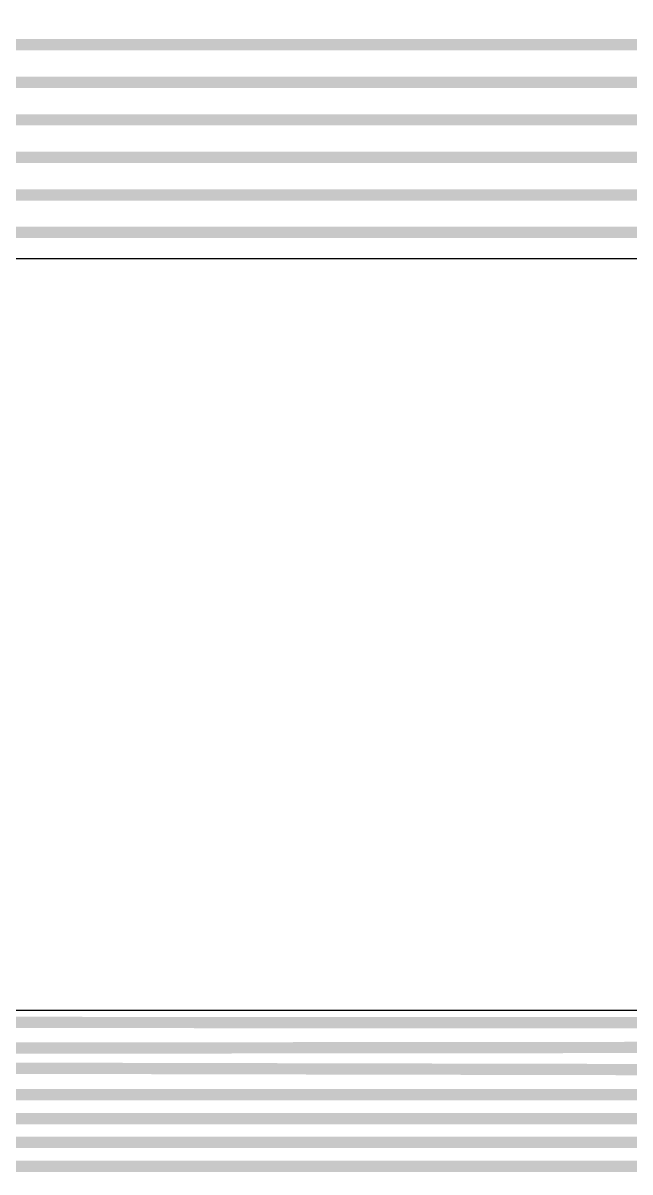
# Model space of a CAD drawing. Extents: x 190.8 to 267.1, y 124 to 174.8.
# Drawn here: x 212.21 to 217.6, y 140.21 to 150.41 of the extents above; entities that cross this region are included whole.
import ezdxf

# ---------------------------------------------------------------- set-up
doc = ezdxf.new("R2010")
doc.units = 0
doc.header["$MEASUREMENT"] = 0

msp = doc.modelspace()

# ---------------------------------------------------------------- linework, layer by layer
at = {"const_width": 0.1}
for points in [[(224.229, 152.575), (224.129, 152.575), (224.058, 152.504), (224.058, 151.844), (222.444, 150.213), (204.113, 150.213), (202.805, 153.073), (199.11, 153.073), (198.475, 152.421), (198.475, 151.921)], [(225.58, 151.618), (224.37, 151.618), (222.658, 149.88), (203.706, 149.88), (201.65, 151.921), (201.015, 151.921)], [(224.57, 149.393), (224.47, 149.393), (224.391, 149.47), (224.313, 149.547), (201.015, 149.547)], [(224.42, 148.281), (224.284, 148.281), (223.339, 149.214), (203.473, 149.214), (202.15, 148.128), (199.11, 148.128), (198.475, 148.529), (198.475, 149.381)], [(225.572, 147.131), (224.355, 147.131), (222.58, 148.881), (203.706, 148.881), (201.65, 146.841), (201.015, 146.841)], [(224.42, 146.181), (224.129, 146.181), (224.058, 146.317), (224.058, 146.937), (222.466, 148.548), (204.113, 148.548), (202.974, 145.688), (199.11, 145.688), (198.475, 146.341), (198.475, 146.841)], [(223.33, 144.981), (223.33, 142.146), (222.517, 141.322), (204.612, 141.304), (202.81, 143.148), (199.11, 143.148), (198.475, 144.137), (198.475, 144.501)], [(221.455, 144.981), (221.455, 141.534), (205.132, 141.543), (202.18, 144.51), (201.015, 144.501)], [(224.148, 143.78), (224.048, 143.78), (223.729, 143.46), (223.729, 142.127), (222.718, 141.11), (204.131, 141.15), (202.593, 142.913), (196.57, 142.913), (195.935, 143.574), (195.935, 144.501)], [(224.158, 143.534), (224.058, 143.534), (223.953, 143.428), (223.953, 141.974), (222.86, 140.898), (201.65, 140.898), (201.015, 141.53), (201.015, 141.961)], [(225.58, 142.831), (224.37, 142.831), (224.263, 142.724), (224.263, 141.974), (222.965, 140.686), (202.598, 140.686), (202.155, 140.608), (198.975, 140.608), (198.475, 141.326), (198.475, 141.971)], [(224.384, 141.681), (224.284, 141.681), (223.065, 140.475), (202.626, 140.475), (202.31, 140.373), (196.656, 140.373), (195.935, 141.107), (195.935, 141.961)], [(225.572, 140.581), (224.355, 140.581), (224.035, 140.263), (202.961, 140.263), (202.11, 139.421), (201.015, 139.421)]]:
    msp.add_lwpolyline(points, dxfattribs=at)
msp.add_lwpolyline([(220.49, 143.811), (220.49, 141.646), (205.49, 141.646), (204.068, 143.048), (204.068, 146.913), (205.49, 148.316), (220.49, 148.316), (220.49, 146.151), (217.725, 146.151), (217.725, 143.811)], close=True)

doc.saveas('drawing.dxf')
